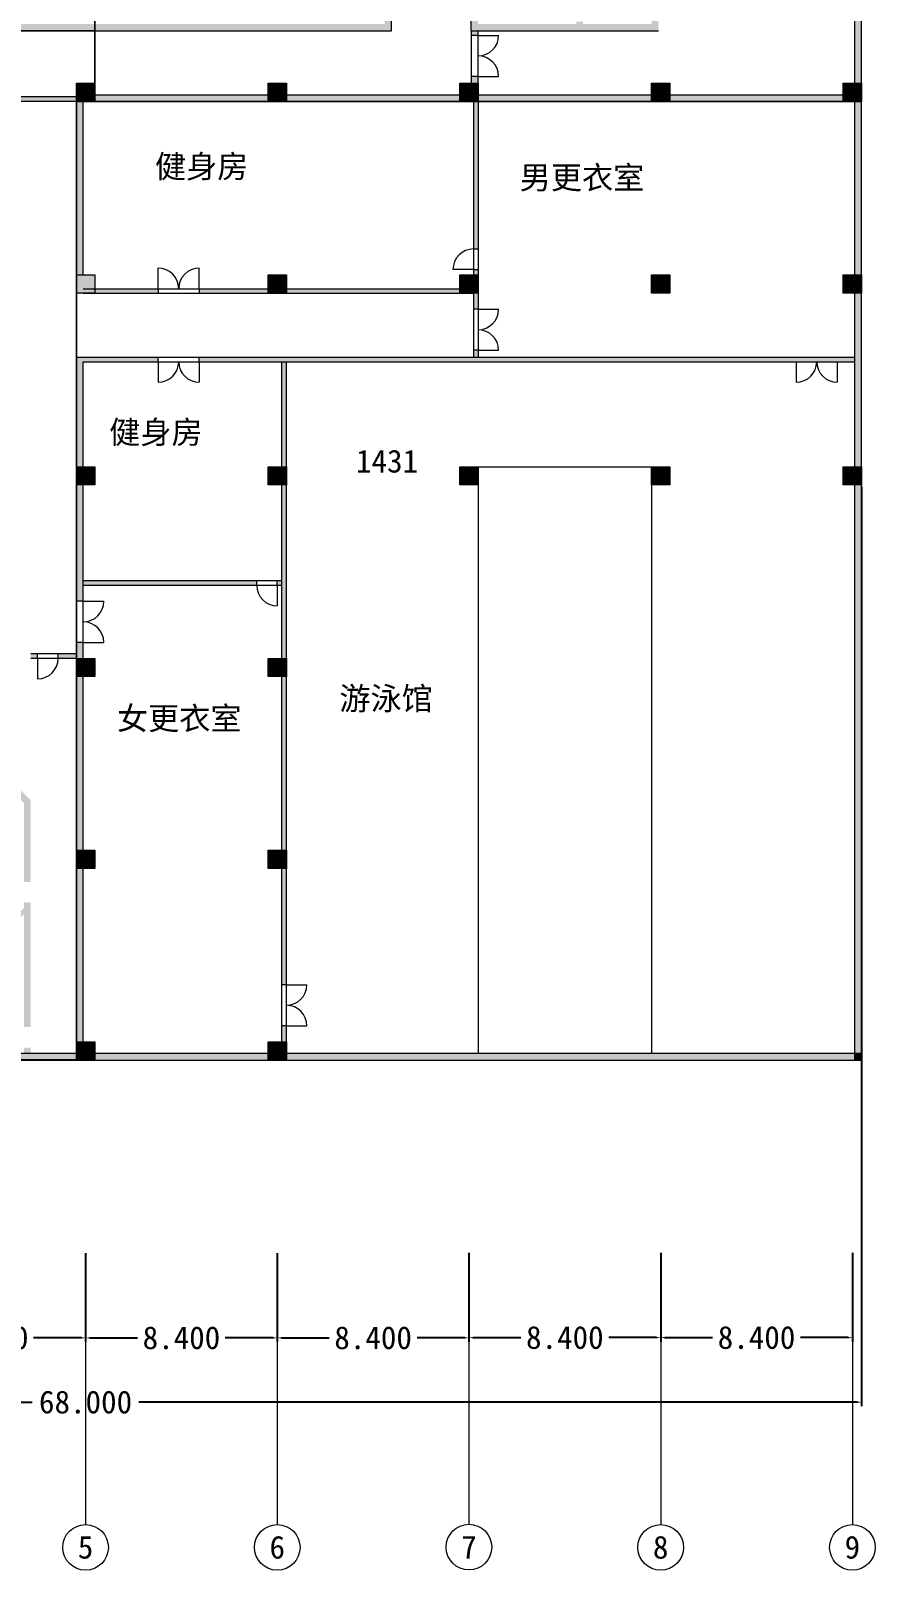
# Model space of a CAD drawing. Header units: metres. Extents: x -302 to 587, y -65 to 94.
# Drawn here: x -231 to -194, y -55 to 12.5 of the extents above; entities that cross this region are included whole.
import ezdxf

# ---------------------------------------------------------------- set-up
doc = ezdxf.new("R2010")
doc.units = ezdxf.units.M
doc.linetypes.add('ACAD_ISO03W100', pattern=[30, 12, -18])
doc.layers.get('0').update_dxf_attribs({"lineweight": 9})
for name, color, linetype, lineweight in [('fanghuo', 1, 'Continuous', 9), ('glass', 5, 'Continuous', 5), ('hatch', 212, 'ACAD_ISO03W100', 5), ('ProfileEdges', 7, 'Continuous', 9), ('PUB_TEXT', 7, 'Continuous', 9), ('stair', 30, 'Continuous', 9), ('zhuwang', 2, 'Continuous', 13)]:
    doc.layers.add(name, color=color, linetype=linetype, lineweight=lineweight)
doc.styles.add('mystyle', font='', dxfattribs={"height": 1})
doc.styles.get('mystyle').set_extended_font_data('SimSun')
doc.dimstyles.new('myyyy', dxfattribs={"dimtxt": 1, "dimasz": 0.18, "dimexe": 0.18, "dimexo": 0.0625, "dimgap": 0.09, "dimtad": 0, "dimtoh": 1, "dimdec": 3, "dimrnd": 0.001, "dimzin": 0, "dimdsep": 46, "dimtxsty": 'Standard', "dimcen": 0.09, "dimadec": 0, "dimazin": 0, "dimtfac": 1, "dimtdec": 3, "dimtofl": 0, "dimtmove": 0, "dimatfit": 3, "dimfxl": 1, "dimtolj": 1, "dimtzin": 0, "dimarcsym": 0})

# ---------------------------------------------------------------- blocks, each defined once
blk = doc.blocks.new('*D15')
at = {"layer": 'Defpoints', "color": 0, "ltscale": 3, "transparency": 16777216}
for p in [(-276.833, 68.96), (-254.186, 68.96), (-228.186, -32.64)]:
    blk.add_point(p, dxfattribs=at)
at = {"layer": 'PUB_TEXT', "color": 0, "lineweight": -2, "ltscale": 3, "transparency": 16777216}
for p, q in [((-254.249, 68.96), (-277.013, 68.96)), ((-276.833, 68.78), (-276.833, 20.666)), ((-276.833, -32.46), (-276.833, 15.653)), ((-228.249, -32.64), (-277.013, -32.64))]:
    blk.add_line(p, q, dxfattribs=at)
at = {"layer": 'PUB_TEXT', "color": 0, "ltscale": 3, "transparency": 16777216}
for points in [[(-276.863, 68.78), (-276.803, 68.78), (-276.833, 68.96)], [(-276.863, -32.46), (-276.803, -32.46), (-276.833, -32.64)]]:
    blk.add_solid(points, dxfattribs=at)
at = {"layer": 'PUB_TEXT', "color": 0, "ltscale": 3, "transparency": 16777216, "insert": (-276.833, 18.16), "char_height": 1, "attachment_point": 5, "rotation": 90}
blk.add_mtext('\\A1;101.600', dxfattribs=at)
blk = doc.blocks.new('*D18')
at = {"layer": 'Defpoints', "color": 0, "ltscale": 3, "transparency": 16777216}
for p in [(-236.986, -41.04), (-228.586, -41.04), (-228.586, -44.814)]:
    blk.add_point(p, dxfattribs=at)
at = {"layer": 'PUB_TEXT', "color": 0, "lineweight": -2, "ltscale": 3, "transparency": 16777216}
for p, q in [((-236.986, -41.103), (-236.986, -44.994)), ((-228.586, -41.103), (-228.586, -44.994)), ((-236.806, -44.814), (-234.71, -44.814)), ((-228.766, -44.814), (-230.863, -44.814))]:
    blk.add_line(p, q, dxfattribs=at)
at = {"layer": 'PUB_TEXT', "color": 0, "ltscale": 3, "transparency": 16777216}
for points in [[(-236.806, -44.784), (-236.806, -44.844), (-236.986, -44.814)], [(-228.766, -44.784), (-228.766, -44.844), (-228.586, -44.814)]]:
    blk.add_solid(points, dxfattribs=at)
at = {"layer": 'PUB_TEXT', "color": 0, "ltscale": 3, "transparency": 16777216, "insert": (-232.786, -44.814), "char_height": 1, "attachment_point": 5}
blk.add_mtext('\\A1;8.400', dxfattribs=at)
blk = doc.blocks.new('*D19')
at = {"layer": 'Defpoints', "color": 0, "ltscale": 3, "transparency": 16777216}
for p in [(-228.586, -41.04), (-220.186, -41.04), (-220.186, -44.814)]:
    blk.add_point(p, dxfattribs=at)
at = {"layer": 'PUB_TEXT', "color": 0, "lineweight": -2, "ltscale": 3, "transparency": 16777216}
for p, q in [((-228.586, -41.103), (-228.586, -44.994)), ((-220.186, -41.103), (-220.186, -44.994)), ((-228.406, -44.814), (-226.31, -44.814)), ((-220.366, -44.814), (-222.463, -44.814))]:
    blk.add_line(p, q, dxfattribs=at)
at = {"layer": 'PUB_TEXT', "color": 0, "ltscale": 3, "transparency": 16777216}
for points in [[(-228.406, -44.784), (-228.406, -44.844), (-228.586, -44.814)], [(-220.366, -44.784), (-220.366, -44.844), (-220.186, -44.814)]]:
    blk.add_solid(points, dxfattribs=at)
at = {"layer": 'PUB_TEXT', "color": 0, "ltscale": 3, "transparency": 16777216, "insert": (-224.386, -44.814), "char_height": 1, "attachment_point": 5}
blk.add_mtext('\\A1;8.400', dxfattribs=at)
blk = doc.blocks.new('*D20')
at = {"layer": 'Defpoints', "color": 0, "ltscale": 3, "transparency": 16777216}
for p in [(-220.186, -41.04), (-211.786, -41.04), (-211.786, -44.814)]:
    blk.add_point(p, dxfattribs=at)
at = {"layer": 'PUB_TEXT', "color": 0, "lineweight": -2, "ltscale": 3, "transparency": 16777216}
for p, q in [((-220.186, -41.103), (-220.186, -44.994)), ((-211.786, -41.103), (-211.786, -44.994)), ((-220.006, -44.814), (-217.91, -44.814)), ((-211.966, -44.814), (-214.063, -44.814))]:
    blk.add_line(p, q, dxfattribs=at)
at = {"layer": 'PUB_TEXT', "color": 0, "ltscale": 3, "transparency": 16777216}
for points in [[(-220.006, -44.784), (-220.006, -44.844), (-220.186, -44.814)], [(-211.966, -44.784), (-211.966, -44.844), (-211.786, -44.814)]]:
    blk.add_solid(points, dxfattribs=at)
at = {"layer": 'PUB_TEXT', "color": 0, "ltscale": 3, "transparency": 16777216, "insert": (-215.986, -44.814), "char_height": 1, "attachment_point": 5}
blk.add_mtext('\\A1;8.400', dxfattribs=at)
blk = doc.blocks.new('*D21')
at = {"layer": 'Defpoints', "color": 0, "ltscale": 3, "transparency": 16777216}
for p in [(-211.786, -41.029), (-203.386, -41.029), (-203.386, -44.803)]:
    blk.add_point(p, dxfattribs=at)
at = {"layer": 'PUB_TEXT', "color": 0, "lineweight": -2, "ltscale": 3, "transparency": 16777216}
for p, q in [((-211.786, -41.092), (-211.786, -44.983)), ((-203.386, -41.092), (-203.386, -44.983)), ((-211.606, -44.803), (-209.51, -44.803)), ((-203.566, -44.803), (-205.663, -44.803))]:
    blk.add_line(p, q, dxfattribs=at)
at = {"layer": 'PUB_TEXT', "color": 0, "ltscale": 3, "transparency": 16777216}
for points in [[(-211.606, -44.773), (-211.606, -44.833), (-211.786, -44.803)], [(-203.566, -44.773), (-203.566, -44.833), (-203.386, -44.803)]]:
    blk.add_solid(points, dxfattribs=at)
at = {"layer": 'PUB_TEXT', "color": 0, "ltscale": 3, "transparency": 16777216, "insert": (-207.586, -44.803), "char_height": 1, "attachment_point": 5}
blk.add_mtext('\\A1;8.400', dxfattribs=at)
blk = doc.blocks.new('*D22')
at = {"layer": 'Defpoints', "color": 0, "ltscale": 3, "transparency": 16777216}
for p in [(-203.386, -41.029), (-194.986, -41.029), (-194.986, -44.803)]:
    blk.add_point(p, dxfattribs=at)
at = {"layer": 'PUB_TEXT', "color": 0, "lineweight": -2, "ltscale": 3, "transparency": 16777216}
for p, q in [((-203.386, -41.092), (-203.386, -44.983)), ((-194.986, -41.092), (-194.986, -44.983)), ((-203.206, -44.803), (-201.11, -44.803)), ((-195.166, -44.803), (-197.263, -44.803))]:
    blk.add_line(p, q, dxfattribs=at)
at = {"layer": 'PUB_TEXT', "color": 0, "ltscale": 3, "transparency": 16777216}
for points in [[(-203.206, -44.773), (-203.206, -44.833), (-203.386, -44.803)], [(-195.166, -44.773), (-195.166, -44.833), (-194.986, -44.803)]]:
    blk.add_solid(points, dxfattribs=at)
at = {"layer": 'PUB_TEXT', "color": 0, "ltscale": 3, "transparency": 16777216, "insert": (-199.186, -44.803), "char_height": 1, "attachment_point": 5}
blk.add_mtext('\\A1;8.400', dxfattribs=at)
blk = doc.blocks.new('*D24')
at = {"layer": 'Defpoints', "color": 0, "ltscale": 3, "transparency": 16777216}
for p in [(-262.586, -2.674), (-194.586, -7.44), (-194.586, -47.631)]:
    blk.add_point(p, dxfattribs=at)
at = {"layer": 'PUB_TEXT', "color": 0, "lineweight": -2, "ltscale": 3, "transparency": 16777216}
for p, q in [((-262.586, -2.737), (-262.586, -47.811)), ((-194.586, -7.503), (-194.586, -47.811)), ((-262.406, -47.631), (-230.926, -47.631)), ((-194.766, -47.631), (-226.246, -47.631))]:
    blk.add_line(p, q, dxfattribs=at)
at = {"layer": 'PUB_TEXT', "color": 0, "ltscale": 3, "transparency": 16777216}
for points in [[(-262.406, -47.601), (-262.406, -47.661), (-262.586, -47.631)], [(-194.766, -47.601), (-194.766, -47.661), (-194.586, -47.631)]]:
    blk.add_solid(points, dxfattribs=at)
at = {"layer": 'PUB_TEXT', "color": 0, "ltscale": 3, "transparency": 16777216, "insert": (-228.586, -47.631), "char_height": 1, "attachment_point": 5}
blk.add_mtext('\\A1;68.000', dxfattribs=at)

msp = doc.modelspace()

# ---------------------------------------------------------------- hatches: boundary and pattern name
at = {"layer": 'hatch', "ltscale": 0.05}
h = msp.add_hatch(color=256, dxfattribs=at)
h.dxf.hatch_style = 1
h.paths.add_polyline_path([(-195.3864, 9.6598), (-202.9864, 9.6598), (-202.9864, 9.3598), (-195.3864, 9.3598)])
h.paths.add_polyline_path([(-203.7864, 9.6598), (-211.3864, 9.6598), (-211.3864, 9.3598), (-203.7864, 9.3598)])
h.paths.add_polyline_path([(-194.5864, 17.7598), (-194.8864, 17.7598), (-194.8864, 10.1598), (-194.5864, 10.1598)])
h.paths.add_polyline_path([(-194.5864, 9.3598), (-194.8864, 9.3598), (-194.8864, 1.7598), (-194.5864, 1.7598)])
h.paths.add_polyline_path([(-194.5864, 26.1598), (-194.8864, 26.1598), (-194.8864, 18.5598), (-194.5864, 18.5598)])
h.paths.add_polyline_path([(-194.5864, 34.5598), (-194.8864, 34.5598), (-194.8864, 26.9598), (-194.5864, 26.9598)])
h.paths.add_polyline_path([(-194.5864, 0.9598), (-194.8864, 0.9598), (-194.8864, -6.6402), (-194.5864, -6.6402)])
h.paths.add_polyline_path([(-194.5864, -7.4402), (-194.8864, -7.4402), (-194.8864, -32.3402), (-194.5864, -32.3402)])
h.paths.add_polyline_path([(-194.8864, -32.3402), (-219.7864, -32.3402), (-219.7864, -32.6402), (-194.8864, -32.6402)])
h.paths.add_polyline_path([(-220.5864, -32.3402), (-228.1864, -32.3402), (-228.1864, -32.6402), (-220.5864, -32.6402)])
h.paths.add_polyline_path([(-228.9864, -32.3402), (-230.9864, -32.3402), (-230.9864, -32.6402), (-228.9864, -32.6402)])
h.paths.add_polyline_path([(-231.2864, -32.3402), (-232.4961, -32.3402), (-234.5083, -30.3279), (-234.7205, -30.5401), (-232.6204, -32.6402), (-231.2864, -32.6402)])
h.paths.add_polyline_path([(-231.2864, -26.2574), (-231.2864, -25.9746), (-234.7205, -29.4087), (-234.5791, -29.5501)])
h.paths.add_polyline_path([(-228.6864, -24.2402), (-228.9864, -24.2402), (-228.9864, -31.8402), (-228.6864, -31.8402)])
h.paths.add_polyline_path([(-228.6864, -15.8402), (-228.9864, -15.8402), (-228.9864, -23.4402), (-228.6864, -23.4402)])
h.paths.add_polyline_path([(-219.7864, -15.8402), (-219.9864, -15.8402), (-219.9864, -23.4402), (-219.7864, -23.4402)])
h.paths.add_polyline_path([(-219.7864, -7.4402), (-219.9864, -7.4402), (-219.9864, -15.0402), (-219.7864, -15.0402)])
h.paths.add_polyline_path([(-219.7864, -2.0402), (-219.9864, -2.0402), (-219.9864, -6.6402), (-219.7864, -6.6402)])
h.paths.add_polyline_path([(-262.2864, -2.5499), (-262.2864, 0.9598), (-262.5864, 0.9598), (-262.5864, -2.6742), (-259.7823, -5.4782), (-259.5702, -5.2661)])
h.paths.add_polyline_path([(-261.7864, 1.7598), (-262.5864, 1.7598), (-262.5864, 0.9598), (-261.7864, 0.9598)])
h.paths.add_polyline_path([(-253.3864, 1.7598), (-254.1864, 1.7598), (-254.1864, 0.9598), (-253.3864, 0.9598)])
h.paths.add_polyline_path([(-244.9864, 1.7598), (-245.7864, 1.7598), (-245.7864, 0.9598), (-244.9864, 0.9598)])
h.paths.add_polyline_path([(-259.2166, -4.9126), (-259.7823, -5.4782), (-259.2166, -6.0439), (-258.6509, -5.4782)])
h.paths.add_polyline_path([(-255.2614, -1.2402), (-255.5442, -1.2402), (-259.2166, -4.9126), (-259.0752, -5.054)])
h.paths.add_polyline_path([(-250.5192, -2.1548), (-250.6606, -2.0134), (-256.7418, -8.0945), (-256.6003, -8.236)])
h.paths.add_polyline_path([(-247.6908, -4.9833), (-247.8322, -4.8418), (-253.9133, -10.923), (-253.7719, -11.0644)])
h.paths.add_polyline_path([(-244.5661, -7.6837), (-245.1318, -7.118), (-245.6974, -7.6837), (-245.1318, -8.2494)])
h.paths.add_polyline_path([(-251.0715, -13.0577), (-251.6371, -13.6234), (-251.0715, -14.1891), (-250.5058, -13.6234)])
h.paths.add_polyline_path([(-259.0045, -5.8318), (-259.2166, -6.0439), (-251.6371, -13.6234), (-251.425, -13.4113)])
h.paths.add_polyline_path([(-250.8593, -13.977), (-251.0715, -14.1891), (-243.4313, -21.8292), (-243.2192, -21.6171)])
h.paths.add_polyline_path([(-242.8656, -21.2635), (-243.4313, -21.8292), (-242.8656, -22.3949), (-242.3, -21.8292)])
h.paths.add_polyline_path([(-237.3502, -16.031), (-237.4916, -15.8895), (-242.8656, -21.2635), (-242.7242, -21.405)])
h.paths.add_polyline_path([(-236.3603, -15.8895), (-236.9259, -15.3238), (-237.4916, -15.8895), (-236.9259, -16.4552)])
h.paths.add_polyline_path([(-242.6535, -22.1828), (-242.8656, -22.3949), (-235.2862, -29.9744), (-235.074, -29.7623)])
h.paths.add_polyline_path([(-234.7205, -29.4087), (-235.2862, -29.9744), (-234.7205, -30.5401), (-234.5083, -30.3279), (-234.1548, -29.9744)])
h = msp.add_hatch(color=256, dxfattribs=at)
h.dxf.hatch_style = 1
h.paths.add_polyline_path([(-215.1864, 17.7598), (-215.1864, 17.7598), (-215.1864, 19.2307), (-215.4864, 19.2307), (-215.4864, 12.7598), (-253.8864, 12.7598), (-253.8864, 12.4598), (-215.1864, 12.4598)])
h = msp.add_hatch(color=256, dxfattribs=at)
h.dxf.hatch_style = 1
h.paths.add_polyline_path([(-211.3864, 16.2598), (-211.3864, 17.7598), (-211.6864, 17.7598), (-211.6864, 14.3157), (-211.3864, 14.3157)])
h.paths.add_polyline_path([(-211.3864, 13.1157), (-211.6864, 13.1157), (-211.6864, 12.4598), (-203.4864, 12.4598), (-203.4864, 17.7598), (-203.7864, 17.7598), (-203.7864, 12.7598), (-206.7864, 12.7598), (-206.7864, 12.8657), (-207.0864, 12.8657), (-207.0864, 12.7598), (-211.3864, 12.7598)])
h.paths.add_polyline_path([(-206.7864, 18.2598), (-203.7864, 18.2598), (-203.7864, 18.5598), (-211.3864, 18.5598), (-211.3864, 18.2598), (-209.3464, 18.2598), (-209.3464, 16.2598), (-209.1264, 16.2598), (-209.1264, 18.2598), (-207.0864, 18.2598), (-207.0864, 14.0657), (-206.7864, 14.0657)])
h = msp.add_hatch(color=256, dxfattribs=at)
h.dxf.hatch_style = 1
h.paths.add_polyline_path([(-220.5864, 9.6598), (-228.1864, 9.6598), (-228.1864, 9.3598), (-220.5864, 9.3598)])
h.paths.add_polyline_path([(-212.1864, 9.6598), (-219.7864, 9.6598), (-219.7864, 9.3598), (-212.1864, 9.3598)])
h.paths.add_polyline_path([(-211.3864, 10.4598), (-211.6864, 10.4598), (-211.6864, 10.1598), (-211.3864, 10.1598)])
h.paths.add_polyline_path([(-211.3864, 12.4598), (-211.6864, 12.4598), (-211.6864, 12.2598), (-211.3864, 12.2598)])
h.paths.add_polyline_path([(-228.9864, 9.5598), (-236.5864, 9.5598), (-236.5864, 9.3598), (-228.9864, 9.3598)])
h.paths.add_polyline_path([(-236.5864, 9.3598), (-236.8864, 9.3598), (-236.8864, 1.7598), (-236.5864, 1.7598)])
h.paths.add_polyline_path([(-239.7864, 9.801), (-239.9864, 9.801), (-239.9864, 9.1187), (-239.9864, 9.1187), (-239.7864, 9.1187)])
h.paths.add_polyline_path([(-239.7864, 12.4598), (-239.9864, 12.4598), (-239.9864, 10.701), (-239.7864, 10.701)])
h.paths.add_polyline_path([(-239.7864, 8.2187), (-239.9864, 8.2187), (-239.9864, 1.1598), (-244.9864, 1.1598), (-244.9864, 0.9598), (-239.7864, 0.9598)])
h.paths.add_polyline_path([(-245.7864, 1.1598), (-248.6888, 1.1598), (-248.6888, 0.9598), (-245.7864, 0.9598)])
h.paths.add_polyline_path([(-249.5864, 1.1598), (-249.5888, 1.1598), (-250.3026, 1.1598), (-250.3026, 0.9598), (-249.5864, 0.9598)])
h.paths.add_polyline_path([(-254.1864, 1.1598), (-255.8007, 1.1598), (-255.8007, 0.9598), (-254.1864, 0.9598)])
h.paths.add_polyline_path([(-251.2026, 1.1598), (-253.3864, 1.1598), (-253.3864, 0.9598), (-251.2026, 0.9598)])
h.paths.add_polyline_path([(-256.7007, 1.1598), (-257.458, 1.1598), (-257.458, 0.9598), (-256.7007, 0.9598)])
h.paths.add_polyline_path([(-258.358, 1.1598), (-261.7864, 1.1598), (-261.7864, 0.9598), (-258.358, 0.9598)])
h.paths.add_polyline_path([(-252.4461, -1.0402), (-261.1759, -1.0402), (-261.1759, -1.2402), (-252.4461, -1.2402)])
h.paths.add_polyline_path([(-262.0759, -1.0402), (-262.2864, -1.0402), (-262.2864, -1.2402), (-262.0759, -1.2402)])
h.paths.add_polyline_path([(-251.2096, -1.0402), (-251.5461, -1.0402), (-251.5461, -1.2402), (-251.4339, -1.2402), (-248.6283, -4.0457), (-248.4162, -3.8336)])
h.paths.add_polyline_path([(-247.7798, -4.47), (-247.9919, -4.6821), (-247.4741, -5.2), (-247.2619, -4.9879)])
h.paths.add_polyline_path([(-246.6255, -5.6242), (-246.8377, -5.8364), (-245.3439, -7.3302), (-245.1318, -7.118)])
h.paths.add_polyline_path([(-244.5661, -7.6837), (-244.7782, -7.8958), (-238.0756, -14.5984), (-237.8635, -14.3863)])
h.paths.add_polyline_path([(-236.9259, -15.3238), (-237.2271, -15.0227), (-237.4392, -15.2348), (-237.1381, -15.536)])
h.paths.add_polyline_path([(-236.3603, -15.8895), (-236.5724, -16.1017), (-236.3557, -16.3184), (-236.1435, -16.1062)])
h.paths.add_polyline_path([(-235.5072, -16.7426), (-235.7193, -16.9548), (-231.2864, -21.3877), (-231.2864, -24.8335), (-230.9864, -24.8335), (-230.9864, -21.2634)])
h.paths.add_polyline_path([(-230.9864, -25.7335), (-231.2864, -25.7335), (-231.2864, -31.199), (-230.9864, -31.199)])
h.paths.add_polyline_path([(-230.9864, -32.099), (-231.2864, -32.099), (-231.2864, -32.3402), (-230.9864, -32.3402)])
h.paths.add_polyline_path([(-230.9864, -32.3402), (-231.2864, -32.3402), (-231.2864, -32.6402), (-230.9864, -32.6402)])
h.paths.add_polyline_path([(-219.7864, -31.1402), (-219.9864, -31.1402), (-219.9864, -31.8402), (-219.7864, -31.8402)])
h.paths.add_polyline_path([(-219.7864, -24.2402), (-219.9864, -24.2402), (-219.9864, -29.3402), (-219.7864, -29.3402)])
h.paths.add_polyline_path([(-221.0864, -11.6402), (-228.6864, -11.6402), (-228.6864, -11.8402), (-221.0864, -11.8402)])
h.paths.add_polyline_path([(-219.9864, -11.6402), (-220.1864, -11.6402), (-220.1864, -11.8402), (-219.9864, -11.8402)])
h.paths.add_polyline_path([(-228.6864, -14.3402), (-228.9864, -14.3402), (-228.9864, -15.0402), (-228.6864, -15.0402)])
h.paths.add_polyline_path([(-228.9864, -14.8402), (-229.7888, -14.8402), (-229.7888, -15.0402), (-228.9864, -15.0402)])
h.paths.add_polyline_path([(-230.6888, -14.8402), (-230.9864, -14.8402), (-230.9864, -15.0402), (-230.6888, -15.0402)])
h.paths.add_polyline_path([(-228.6864, -7.4402), (-228.9864, -7.4402), (-228.9864, -12.5402), (-228.6864, -12.5402)])
h.paths.add_polyline_path([(-228.6864, -2.0402), (-225.4052, -2.0402), (-225.4052, -1.8402), (-228.9864, -1.8402), (-228.9864, -6.6402), (-228.6864, -6.6402)])
h.paths.add_polyline_path([(-194.8864, -1.8402), (-223.6052, -1.8402), (-223.6052, -2.0402), (-194.8864, -2.0402)])
h.paths.add_polyline_path([(-211.3864, 9.3598), (-211.5864, 9.3598), (-211.5864, 2.901), (-211.3864, 2.901)])
h.paths.add_polyline_path([(-211.3864, 0.9598), (-211.5864, 0.9598), (-211.5864, 0.2598), (-211.3864, 0.2598)])
h.paths.add_polyline_path([(-211.3864, 2.001), (-211.5864, 2.001), (-211.5864, 1.7598), (-211.3864, 1.7598)])
h.paths.add_polyline_path([(-211.3864, -1.5402), (-211.5864, -1.5402), (-211.5864, -1.8402), (-211.3864, -1.8402)])
h.paths.add_polyline_path([(-212.1864, 1.1598), (-219.7864, 1.1598), (-219.7864, 0.9598), (-212.1864, 0.9598)])
h.paths.add_polyline_path([(-220.5864, 1.1598), (-223.6052, 1.1598), (-223.6052, 0.9598), (-220.5864, 0.9598)])
h.paths.add_polyline_path([(-225.4052, 1.1598), (-228.1864, 1.1598), (-228.1864, 0.9598), (-225.4052, 0.9598)])
h.paths.add_polyline_path([(-228.1864, 1.7598), (-228.9864, 1.7598), (-228.9864, 0.9598), (-228.1864, 0.9598)])
h = msp.add_hatch(color=256, dxfattribs=at)
h.dxf.hatch_style = 1
h.paths.add_polyline_path([(-228.1864, 10.1598), (-228.9864, 10.1598), (-228.9864, 9.3598), (-228.1864, 9.3598)])
h = msp.add_hatch(color=256, dxfattribs=at)
h.dxf.hatch_style = 1
h.paths.add_polyline_path([(-219.7864, 10.1598), (-220.5864, 10.1598), (-220.5864, 9.3598), (-219.7864, 9.3598)])
h = msp.add_hatch(color=256, dxfattribs=at)
h.dxf.hatch_style = 1
h.paths.add_polyline_path([(-211.3864, 10.1598), (-212.1864, 10.1598), (-212.1864, 9.3598), (-211.3864, 9.3598)])
h = msp.add_hatch(color=256, dxfattribs=at)
h.dxf.hatch_style = 1
h.paths.add_polyline_path([(-202.9864, 10.1598), (-203.7864, 10.1598), (-203.7864, 9.3598), (-202.9864, 9.3598)])
h = msp.add_hatch(color=256, dxfattribs=at)
h.dxf.hatch_style = 1
h.paths.add_polyline_path([(-194.5864, 10.1598), (-195.3864, 10.1598), (-195.3864, 9.3598), (-194.5864, 9.3598)])
h = msp.add_hatch(color=256, dxfattribs=at)
h.dxf.hatch_style = 1
h.paths.add_polyline_path([(-228.6864, 9.3598), (-228.9864, 9.3598), (-228.9864, 1.7598), (-228.6864, 1.7598)])
h = msp.add_hatch(color=256, dxfattribs=at)
h.dxf.hatch_style = 1
h.paths.add_polyline_path([(-219.7864, 1.7598), (-220.5864, 1.7598), (-220.5864, 0.9598), (-219.7864, 0.9598)])
h = msp.add_hatch(color=256, dxfattribs=at)
h.dxf.hatch_style = 1
h.paths.add_polyline_path([(-211.3864, 1.7598), (-212.1864, 1.7598), (-212.1864, 0.9598), (-211.3864, 0.9598)])
h = msp.add_hatch(color=256, dxfattribs=at)
h.dxf.hatch_style = 1
h.paths.add_polyline_path([(-202.9864, 1.7598), (-203.7864, 1.7598), (-203.7864, 0.9598), (-202.9864, 0.9598)])
h = msp.add_hatch(color=256, dxfattribs=at)
h.dxf.hatch_style = 1
h.paths.add_polyline_path([(-194.5864, 1.7598), (-195.3864, 1.7598), (-195.3864, 0.9598), (-194.5864, 0.9598)])
h = msp.add_hatch(color=256, dxfattribs=at)
h.dxf.hatch_style = 1
h.paths.add_polyline_path([(-228.1864, -6.6402), (-228.9864, -6.6402), (-228.9864, -7.4402), (-228.1864, -7.4402)])
h = msp.add_hatch(color=256, dxfattribs=at)
h.dxf.hatch_style = 1
h.paths.add_polyline_path([(-219.7864, -6.6402), (-220.5864, -6.6402), (-220.5864, -7.4402), (-219.7864, -7.4402)])
h = msp.add_hatch(color=256, dxfattribs=at)
h.dxf.hatch_style = 1
h.paths.add_polyline_path([(-211.3864, -6.6402), (-212.1864, -6.6402), (-212.1864, -7.4402), (-211.3864, -7.4402)])
h = msp.add_hatch(color=256, dxfattribs=at)
h.dxf.hatch_style = 1
h.paths.add_polyline_path([(-202.9864, -6.6402), (-203.7864, -6.6402), (-203.7864, -7.4402), (-202.9864, -7.4402)])
h = msp.add_hatch(color=256, dxfattribs=at)
h.dxf.hatch_style = 1
h.paths.add_polyline_path([(-194.5864, -6.6402), (-195.3864, -6.6402), (-195.3864, -7.4402), (-194.5864, -7.4402)])
h = msp.add_hatch(color=256, dxfattribs=at)
h.dxf.hatch_style = 1
h.paths.add_polyline_path([(-228.1864, -15.0402), (-228.9864, -15.0402), (-228.9864, -15.8402), (-228.1864, -15.8402)])
h = msp.add_hatch(color=256, dxfattribs=at)
h.dxf.hatch_style = 1
h.paths.add_polyline_path([(-219.7864, -15.0402), (-220.5864, -15.0402), (-220.5864, -15.8402), (-219.7864, -15.8402)])
h = msp.add_hatch(color=256, dxfattribs=at)
h.dxf.hatch_style = 1
h.paths.add_polyline_path([(-228.1864, -23.4402), (-228.9864, -23.4402), (-228.9864, -24.2402), (-228.1864, -24.2402)])
h = msp.add_hatch(color=256, dxfattribs=at)
h.dxf.hatch_style = 1
h.paths.add_polyline_path([(-219.7864, -23.4402), (-220.5864, -23.4402), (-220.5864, -24.2402), (-219.7864, -24.2402)])
h = msp.add_hatch(color=256, dxfattribs=at)
h.dxf.hatch_style = 1
h.paths.add_polyline_path([(-228.1864, -31.8402), (-228.9864, -31.8402), (-228.9864, -32.6402), (-228.1864, -32.6402)])
h = msp.add_hatch(color=256, dxfattribs=at)
h.dxf.hatch_style = 1
h.paths.add_polyline_path([(-219.7864, -31.8402), (-220.5864, -31.8402), (-220.5864, -32.6402), (-219.7864, -32.6402)])
at = {"layer": 'hatch', "ltscale": 3}
h = msp.add_hatch(color=256, dxfattribs=at)
h.dxf.hatch_style = 1
h.paths.add_polyline_path([(-194.5864, -32.3402), (-194.8864, -32.3402), (-194.8864, -32.6402), (-194.5864, -32.6402)])

# ---------------------------------------------------------------- linework, layer by layer
at = {"ltscale": 0.05}
for p, q in [((-215.1864, 12.4598), (-215.1864, 17.7598)), ((-211.6864, 12.4598), (-211.6864, 10.1598)), ((-211.3864, 12.2598), (-211.6864, 12.2598)), ((-211.3864, 10.1598), (-211.3864, 12.4598)), ((-211.3864, 10.4598), (-211.6864, 10.4598)), ((-228.9864, 9.5598), (-236.5864, 9.5598)), ((-228.9864, 9.3598), (-236.5864, 9.3598)), ((-211.5864, 9.3598), (-211.5864, 1.7598)), ((-211.3864, 9.3598), (-211.3864, 1.7598)), ((-211.5864, 2.901), (-211.3864, 2.901)), ((-211.5864, 2.001), (-211.3864, 2.001)), ((-225.4052, 1.1598), (-225.4052, 0.9598)), ((-223.6052, 1.1598), (-223.6052, 0.9598)), ((-211.5864, 0.9598), (-211.5864, -1.8402)), ((-211.3864, 0.9598), (-211.3864, -1.8402)), ((-211.3864, 0.2598), (-211.5864, 0.2598)), ((-228.9864, -1.8402), (-194.8864, -1.8402)), ((-225.4052, -2.0402), (-225.4052, -1.8402)), ((-223.6052, -2.0402), (-223.6052, -1.8402)), ((-211.3864, -1.5402), (-211.5864, -1.5402)), ((-228.6864, -2.0402), (-194.8864, -2.0402)), ((-219.9864, -6.6402), (-219.9864, -2.0402)), ((-219.7864, -6.6402), (-219.7864, -2.0402)), ((-219.9864, -15.0402), (-219.9864, -7.4402)), ((-219.7864, -15.0402), (-219.7864, -7.4402)), ((-219.9864, -11.6402), (-228.6864, -11.6402)), ((-219.9864, -11.8402), (-228.6864, -11.8402)), ((-221.0864, -11.8402), (-221.0864, -11.6402)), ((-220.1864, -11.8402), (-220.1864, -11.6402)), ((-228.6864, -12.5402), (-228.9864, -12.5402)), ((-228.6864, -14.3402), (-228.9864, -14.3402)), ((-228.9864, -14.8402), (-230.9857, -14.8402)), ((-228.9864, -15.0402), (-230.9857, -15.0402)), ((-230.6888, -15.0402), (-230.6888, -14.8402)), ((-229.7888, -15.0409), (-229.7888, -14.8402)), ((-219.9864, -23.4402), (-219.9864, -15.8402)), ((-219.7864, -23.4402), (-219.7864, -15.8402)), ((-219.9864, -31.8402), (-219.9864, -24.2402)), ((-219.7864, -31.8402), (-219.7864, -24.2402)), ((-219.7864, -29.3402), (-219.9864, -29.3402)), ((-219.7864, -31.1402), (-219.9864, -31.1402))]:
    msp.add_line(p, q, dxfattribs=at)
at = {"layer": 'fanghuo', "ltscale": 3}
for points in [[(-211.3864, 68.9598), (-254.1864, 68.9598), (-254.1864, 12.4598), (-228.1864, 12.4598), (-228.1864, 46.2598), (-211.3864, 46.2598), (-211.3864, 68.9598)], [(-228.1864, 12.4598), (-228.1864, 9.3598), (-194.5864, 9.3598), (-194.5864, 68.9598), (-211.3864, 68.9598), (-211.3864, 46.2598), (-228.1864, 46.2598), (-228.1864, 12.4598)], [(-228.1864, 12.4598), (-254.1864, 12.4598), (-254.1864, 10.1598), (-262.5864, 10.1598), (-262.5864, -2.6742), (-232.6204, -32.6402), (-228.9864, -32.6402), (-228.9864, 9.3598), (-228.1864, 9.3598), (-228.1864, 12.4598)], [(-228.1864, 9.3598), (-228.9864, 9.3598), (-228.9864, -32.6402), (-194.5864, -32.6402), (-194.5864, 9.3598), (-228.1864, 9.3598)]]:
    msp.add_lwpolyline(points, dxfattribs=at)
at = {"layer": 'glass', "ltscale": 0.05}
for p, q in [((-211.3864, 12.2598), (-210.4864, 12.2598)), ((-211.3864, 10.4598), (-210.4864, 10.4598)), ((-225.4052, 1.1598), (-225.4052, 2.0598)), ((-223.6052, 1.1598), (-223.6052, 2.0598)), ((-211.5864, 2.001), (-212.4864, 2.001)), ((-211.3864, 0.2598), (-210.4864, 0.2598)), ((-211.3864, -1.5402), (-210.4864, -1.5402)), ((-225.4052, -2.0402), (-225.4052, -2.9402)), ((-223.6052, -2.0402), (-223.6052, -2.9402)), ((-197.4491, -2.0402), (-197.4491, -2.9402)), ((-195.6491, -2.0402), (-195.6491, -2.9402)), ((-220.1864, -11.8402), (-220.1864, -12.7402)), ((-228.6864, -12.5402), (-227.7864, -12.5402)), ((-228.6864, -14.3402), (-227.7864, -14.3402)), ((-230.6888, -15.0409), (-230.6888, -15.9409)), ((-219.7864, -29.3402), (-218.8864, -29.3402)), ((-219.7864, -31.1402), (-218.8864, -31.1402))]:
    msp.add_line(p, q, dxfattribs=at)
for centre, start, end in [((-211.3864, 12.2598), 270, 0), ((-211.3864, 10.4598), 0, 90), ((-211.5864, 2.001), 90, 180), ((-225.4052, 1.1598), 0, 90), ((-223.6052, 1.1598), 90, 180), ((-211.3864, 0.2598), 270, 0), ((-211.3864, -1.5402), 0, 90), ((-225.4052, -2.0402), 270, 0), ((-223.6052, -2.0402), 180, 270), ((-197.4491, -2.0402), 270, 0), ((-195.6491, -2.0402), 180, 270), ((-220.1864, -11.8402), 180, 270), ((-228.6864, -12.5402), 270, 0), ((-228.6864, -14.3402), 0, 90), ((-230.6888, -15.0409), 270, 0), ((-219.7864, -29.3402), 270, 0), ((-219.7864, -31.1402), 0, 90)]:
    msp.add_arc(centre, 0.9, start, end, dxfattribs=at)
at = {"layer": 'ProfileEdges', "ltscale": 0.05}
for p, q in [((-194.5864, 10.1598), (-194.5864, 68.9598)), ((-194.8864, 10.1598), (-194.8864, 68.1598)), ((-253.8864, 12.4598), (-215.1864, 12.4598)), ((-228.1864, 9.6598), (-220.5864, 9.6598)), ((-219.7864, 9.6598), (-212.1864, 9.6598)), ((-211.3864, 9.6598), (-203.7864, 9.6598)), ((-202.9864, 9.6598), (-195.3864, 9.6598)), ((-228.9864, 1.7598), (-228.9864, 9.3598)), ((-228.6864, 1.7598), (-228.6864, 9.3598)), ((-228.1864, 9.3598), (-220.5864, 9.3598)), ((-219.7864, 9.3598), (-212.1864, 9.3598)), ((-211.3864, 9.3598), (-203.7864, 9.3598)), ((-202.9864, 9.3598), (-195.3864, 9.3598)), ((-194.8864, 1.7598), (-194.8864, 9.3598)), ((-194.5864, 1.7598), (-194.5864, 9.3598)), ((-228.6864, 1.1598), (-211.5864, 1.1598)), ((-228.6864, 0.9598), (-211.5864, 0.9598)), ((-194.8864, -6.6402), (-194.8864, 0.9598)), ((-194.5864, -6.6402), (-194.5864, 0.9598)), ((-228.9864, -6.6402), (-228.9864, -1.8402)), ((-228.6864, -6.6402), (-228.6864, -2.0402)), ((-211.3864, -6.6402), (-203.7864, -6.6402)), ((-228.9864, -15.0402), (-228.9864, -7.4402)), ((-228.6864, -15.0402), (-228.6864, -7.4402)), ((-211.3864, -7.4402), (-211.3864, -32.3402)), ((-203.7864, -7.4402), (-203.7864, -32.3402)), ((-194.8864, -32.6402), (-194.8864, -7.4402)), ((-194.5864, -32.6402), (-194.5864, -7.4402)), ((-228.9864, -23.4402), (-228.9864, -15.8402)), ((-228.6864, -23.4402), (-228.6864, -15.8402)), ((-228.9864, -31.8402), (-228.9864, -24.2402)), ((-228.6864, -31.8402), (-228.6864, -24.2402)), ((-232.4961, -32.3402), (-228.9864, -32.3402)), ((-228.1864, -32.3402), (-220.5864, -32.3402)), ((-219.7864, -32.3402), (-194.5864, -32.3402)), ((-232.6204, -32.6402), (-228.9864, -32.6402)), ((-228.1864, -32.6402), (-220.5864, -32.6402)), ((-219.7864, -32.6402), (-194.5864, -32.6402))]:
    msp.add_line(p, q, dxfattribs=at)
at = {"layer": 'PUB_TEXT', "ltscale": 3}
for p, q in [((-228.5864, -44.9943), (-228.5864, -52.9943)), ((-220.1864, -44.9943), (-220.1864, -52.9943)), ((-211.7864, -44.9832), (-211.7864, -52.9832)), ((-203.3864, -44.9943), (-203.3864, -52.9943)), ((-194.9864, -44.9943), (-194.9864, -52.9943))]:
    msp.add_line(p, q, dxfattribs=at)
for centre in [(-228.5864, -53.9943), (-220.1864, -53.9943), (-211.7864, -53.9832), (-203.3864, -53.9943), (-194.9864, -53.9943)]:
    msp.add_circle(centre, 1, dxfattribs=at)
at = {"layer": 'stair', "ltscale": 0.05}
msp.add_line((-211.6864, 12.4598), (-211.6864, 17.7598), dxfattribs=at)
at = {"layer": 'stair'}
msp.add_line((-211.6864, 12.4598), (-203.4864, 12.4598), dxfattribs=at)
at = {"layer": 'zhuwang'}
for points in [[(-228.9864, 10.1598), (-228.1864, 10.1598), (-228.1864, 9.3598), (-228.9864, 9.3598)], [(-220.5864, 10.1598), (-219.7864, 10.1598), (-219.7864, 9.3598), (-220.5864, 9.3598)], [(-212.1864, 10.1598), (-211.3864, 10.1598), (-211.3864, 9.3598), (-212.1864, 9.3598)], [(-203.7864, 10.1598), (-202.9864, 10.1598), (-202.9864, 9.3598), (-203.7864, 9.3598)], [(-195.3864, 10.1598), (-194.5864, 10.1598), (-194.5864, 9.3598), (-195.3864, 9.3598)], [(-228.9864, 1.7598), (-228.1864, 1.7598), (-228.1864, 0.9598), (-228.9864, 0.9598)], [(-220.5864, 1.7598), (-219.7864, 1.7598), (-219.7864, 0.9598), (-220.5864, 0.9598)], [(-212.1864, 1.7598), (-211.3864, 1.7598), (-211.3864, 0.9598), (-212.1864, 0.9598)], [(-203.7864, 1.7598), (-202.9864, 1.7598), (-202.9864, 0.9598), (-203.7864, 0.9598)], [(-195.3864, 1.7598), (-194.5864, 1.7598), (-194.5864, 0.9598), (-195.3864, 0.9598)], [(-228.9864, -6.6402), (-228.1864, -6.6402), (-228.1864, -7.4402), (-228.9864, -7.4402)], [(-220.5864, -6.6402), (-219.7864, -6.6402), (-219.7864, -7.4402), (-220.5864, -7.4402)], [(-212.1864, -6.6402), (-211.3864, -6.6402), (-211.3864, -7.4402), (-212.1864, -7.4402)], [(-203.7864, -6.6402), (-202.9864, -6.6402), (-202.9864, -7.4402), (-203.7864, -7.4402)], [(-195.3864, -6.6402), (-194.5864, -6.6402), (-194.5864, -7.4402), (-195.3864, -7.4402)], [(-228.9864, -15.0402), (-228.1864, -15.0402), (-228.1864, -15.8402), (-228.9864, -15.8402)], [(-220.5864, -15.0402), (-219.7864, -15.0402), (-219.7864, -15.8402), (-220.5864, -15.8402)], [(-228.9864, -23.4402), (-228.1864, -23.4402), (-228.1864, -24.2402), (-228.9864, -24.2402)], [(-220.5864, -23.4402), (-219.7864, -23.4402), (-219.7864, -24.2402), (-220.5864, -24.2402)], [(-228.9864, -31.8402), (-228.1864, -31.8402), (-228.1864, -32.6402), (-228.9864, -32.6402)], [(-220.5864, -31.8402), (-219.7864, -31.8402), (-219.7864, -32.6402), (-220.5864, -32.6402)]]:
    msp.add_lwpolyline(points, close=True, dxfattribs=at)

# ---------------------------------------------------------------- texts
at = {"layer": 'fanghuo', "ltscale": 3, "insert": (-216.7366, -5.8972), "char_height": 1, "attachment_point": 1, "style": 'mystyle'}
msp.add_mtext_dynamic_manual_height_columns('1431', width=7.297781, gutter_width=5, heights=[0], dxfattribs=at)
at = {"layer": 'PUB_TEXT', "ltscale": 0.05, "char_height": 1, "attachment_point": 1, "style": 'mystyle'}
for s, width, insert in [('{\\fArial Unicode MS|b0|i0|c134|p0;健身房}', 8.018449, (-225.5452, 7.0151)), ('{\\fArial Unicode MS|b0|i0|c134|p0;男更衣室}', 8.180985, (-209.5625, 6.5277)), ('{\\fArial Unicode MS|b0|i0|c134|p0;健身房}', 5.201157, (-227.5499, -4.6299)), ('{\\fArial Unicode MS|b0|i0|c134|p0;游泳馆}', 6.078974, (-217.4653, -16.2972)), ('{\\fArial Unicode MS|b0|i0|c134|p0;女更衣室}', 5.569656, (-227.2083, -17.1665))]:
    msp.add_mtext_dynamic_manual_height_columns(s, width=width, gutter_width=5, heights=[0], dxfattribs=dict(at, insert=insert))
at = {"layer": 'PUB_TEXT', "ltscale": 3, "char_height": 1, "attachment_point": 5, "style": 'mystyle'}
for s, insert in [('5', (-228.5864, -53.9943)), ('6', (-220.1864, -53.9943)), ('7', (-211.7864, -53.9832)), ('8', (-203.3864, -53.9943)), ('9', (-194.9864, -53.9943))]:
    msp.add_mtext_dynamic_manual_height_columns(s, width=1.774604, gutter_width=5, heights=[0], dxfattribs=dict(at, insert=insert))

# ---------------------------------------------------------------- dimensions: what is measured, and where the dimension line sits
at = {"layer": 'PUB_TEXT', "ltscale": 3}
dim = msp.add_linear_dim(base=(-276.8327, 68.9598), p1=(-228.1864, -32.6402), p2=(-254.1864, 68.9598), angle=270, dimstyle='myyyy', dxfattribs=at)
dim.commit()
dim.dimension.update_dxf_attribs({"geometry": '*D15', "text_midpoint": (-276.8327, 18.1598)})
for base, p1, p2, picture, middle in [((-194.5864, -47.6309), (-262.5864, -2.6742), (-194.5864, -7.4402), '*D24', (-228.5864, -47.6309)), ((-228.5864, -44.8143), (-236.9864, -41.0402), (-228.5864, -41.0402), '*D18', (-232.7864, -44.8143)), ((-220.1864, -44.8143), (-228.5864, -41.0402), (-220.1864, -41.0402), '*D19', (-224.3864, -44.8143)), ((-211.7864, -44.8143), (-220.1864, -41.0402), (-211.7864, -41.0402), '*D20', (-215.9864, -44.8143)), ((-203.3864, -44.8032), (-211.7864, -41.0291), (-203.3864, -41.0291), '*D21', (-207.5864, -44.8032)), ((-194.9864, -44.8032), (-203.3864, -41.0291), (-194.9864, -41.0291), '*D22', (-199.1864, -44.8032))]:
    dim = msp.add_linear_dim(base=base, p1=p1, p2=p2, dimstyle='myyyy', dxfattribs=at)
    dim.commit()
    dim.dimension.update_dxf_attribs({"geometry": picture, "text_midpoint": middle})

doc.saveas('drawing.dxf')
